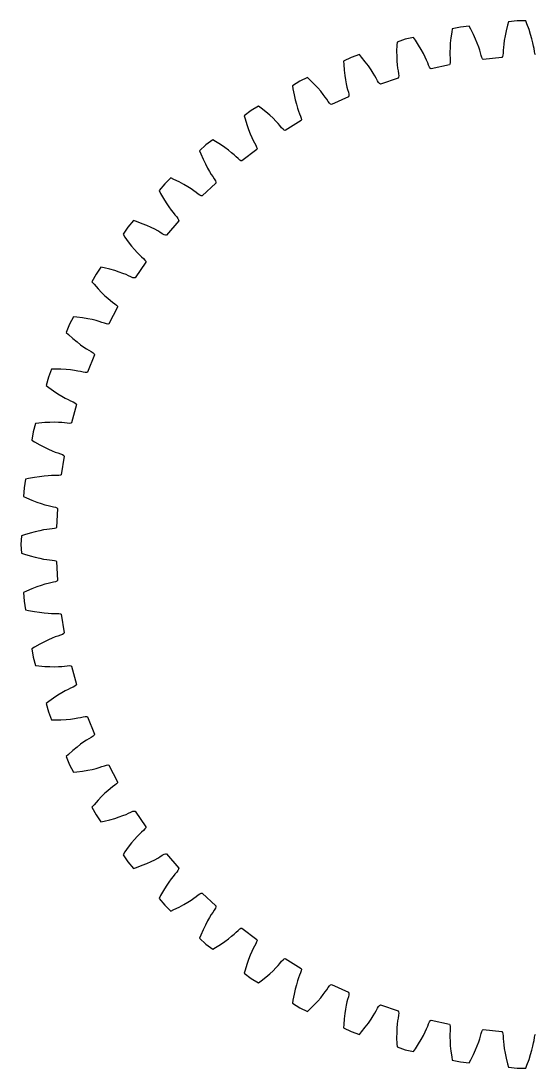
# Model space of a CAD drawing. Header units: metres. Extents: x -76 to 76, y -76 to 76.
# Drawn here: x -76.4 to -1.5, y -76.3 to 76.3 of the extents above; entities that cross this region are included whole.
import ezdxf

# ---------------------------------------------------------------- set-up
doc = ezdxf.new("R2010")
doc.units = ezdxf.units.M

msp = doc.modelspace()

# ---------------------------------------------------------------- linework, layer by layer
for p, q in [((-13.58, 75.12), (-13.66, 74.65)), ((-12.36, 75.39), (-13.58, 75.12)), ((-11.11, 75.52), (-12.36, 75.39)), ((-10.89, 75.1), (-11.11, 75.52)), ((-10.5, 74.33), (-10.89, 75.1)), ((-5.72, 74.85), (-5.88, 74.11)), ((-5.51, 75.69), (-5.72, 74.85)), ((-5.38, 76.15), (-5.51, 75.69)), ((-4.14, 76.28), (-5.38, 76.15)), ((-2.88, 76.28), (-4.14, 76.28)), ((-2.7, 75.84), (-2.88, 76.28)), ((-2.4, 75.03), (-2.7, 75.84)), ((-2.17, 74.31), (-2.4, 75.03)), ((-20.44, 73.61), (-21.62, 73.21)), ((-19.21, 73.88), (-20.44, 73.61)), ((-18.94, 73.48), (-19.21, 73.88)), ((-18.48, 72.76), (-18.94, 73.48)), ((-13.78, 73.8), (-13.86, 73.04)), ((-13.66, 74.65), (-13.78, 73.8)), ((-10.19, 73.64), (-10.5, 74.33)), ((-9.93, 73.02), (-10.19, 73.64)), ((-6, 73.45), (-6.07, 72.88)), ((-5.88, 74.11), (-6, 73.45)), ((-1.98, 73.67), (-2.17, 74.31)), ((-1.84, 73.11), (-1.98, 73.67)), ((-21.66, 72.73), (-21.68, 71.87)), ((-21.68, 71.87), (-21.67, 71.11)), ((-21.62, 73.21), (-21.66, 72.73)), ((-18.09, 72.11), (-18.48, 72.76)), ((-17.77, 71.52), (-18.09, 72.11)), ((-13.9, 72.37), (-13.92, 71.79)), ((-13.92, 71.79), (-13.91, 71.31)), ((-13.86, 73.04), (-13.9, 72.37)), ((-9.73, 72.48), (-9.93, 73.02)), ((-9.58, 72.02), (-9.73, 72.48)), ((-9.47, 71.64), (-9.58, 72.02)), ((-6.15, 72.01), (-6.16, 71.6)), ((-6.12, 72.4), (-6.15, 72.01)), ((-6.07, 72.88), (-6.12, 72.4)), ((-1.74, 72.63), (-1.84, 73.11)), ((-1.67, 72.25), (-1.74, 72.63)), ((-1.62, 71.85), (-1.67, 72.25)), ((-1.55, 71.55), (-1.62, 71.85)), ((-28.28, 70.97), (-29.41, 70.44)), ((-29.41, 70.44), (-29.39, 69.96)), ((-27.09, 71.37), (-28.28, 70.97)), ((-26.78, 71.01), (-27.09, 71.37)), ((-26.24, 70.34), (-26.78, 71.01)), ((-25.78, 69.73), (-26.24, 70.34)), ((-21.67, 71.11), (-21.65, 70.44)), ((-21.65, 70.44), (-21.6, 69.87)), ((-17.51, 71), (-17.77, 71.52)), ((-17.31, 70.56), (-17.51, 71)), ((-17.16, 70.2), (-17.31, 70.56)), ((-17.02, 69.82), (-17.16, 70.2)), ((-13.91, 71.31), (-13.9, 70.92)), ((-13.87, 70.21), (-13.91, 70)), ((-13.9, 70.92), (-13.87, 70.52)), ((-13.87, 70.52), (-13.87, 70.21)), ((-9.38, 71.25), (-9.47, 71.64)), ((-9.28, 70.96), (-9.38, 71.25)), ((-9.17, 70.77), (-9.28, 70.96)), ((-9.07, 70.68), (-9.17, 70.77)), ((-6.34, 70.98), (-9.07, 70.68)), ((-6.26, 71.09), (-6.34, 70.98)), ((-6.19, 71.3), (-6.26, 71.09)), ((-6.16, 71.6), (-6.19, 71.3)), ((-1.47, 71.35), (-1.55, 71.55)), ((-29.39, 69.96), (-29.32, 69.11)), ((-29.32, 69.11), (-29.24, 68.35)), ((-25.4, 69.18), (-25.78, 69.73)), ((-25.09, 68.69), (-25.4, 69.18)), ((-24.84, 68.28), (-25.09, 68.69)), ((-21.6, 69.87), (-21.54, 69.39)), ((-21.54, 69.39), (-21.48, 69)), ((-21.48, 69), (-21.41, 68.6)), ((-16.9, 69.54), (-17.02, 69.82)), ((-16.77, 69.37), (-16.9, 69.54)), ((-16.66, 69.29), (-16.77, 69.37)), ((-13.97, 69.88), (-16.66, 69.29)), ((-13.91, 70), (-13.97, 69.88)), ((-35.78, 67.5), (-36.86, 66.85)), ((-34.65, 68.02), (-35.78, 67.5)), ((-34.3, 67.7), (-34.65, 68.02)), ((-33.69, 67.09), (-34.3, 67.7)), ((-29.24, 68.35), (-29.13, 67.69)), ((-29.13, 67.69), (-29.03, 67.12)), ((-24.65, 67.93), (-24.84, 68.28)), ((-24.47, 67.57), (-24.65, 67.93)), ((-24.32, 67.31), (-24.47, 67.57)), ((-24.17, 67.15), (-24.32, 67.31)), ((-24.05, 67.08), (-24.17, 67.15)), ((-21.45, 67.96), (-24.05, 67.08)), ((-21.39, 68.08), (-21.45, 67.96)), ((-21.41, 68.6), (-21.38, 68.3)), ((-21.38, 68.3), (-21.39, 68.08)), ((-36.86, 66.85), (-36.78, 66.38)), ((-36.78, 66.38), (-36.62, 65.53)), ((-33.17, 66.53), (-33.69, 67.09)), ((-32.73, 66.03), (-33.17, 66.53)), ((-32.37, 65.58), (-32.73, 66.03)), ((-29.03, 67.12), (-28.92, 66.65)), ((-28.92, 66.65), (-28.82, 66.27)), ((-28.82, 66.27), (-28.7, 65.89)), ((-28.7, 65.89), (-28.64, 65.59)), ((-36.62, 65.53), (-36.45, 64.79)), ((-36.45, 64.79), (-36.28, 64.14)), ((-36.28, 64.14), (-36.11, 63.59)), ((-32.08, 65.19), (-32.37, 65.58)), ((-31.85, 64.87), (-32.08, 65.19)), ((-31.64, 64.53), (-31.85, 64.87)), ((-31.45, 64.29), (-31.64, 64.53)), ((-31.29, 64.14), (-31.45, 64.29)), ((-31.17, 64.09), (-31.29, 64.14)), ((-28.67, 65.24), (-31.17, 64.09)), ((-28.63, 65.37), (-28.67, 65.24)), ((-28.64, 65.59), (-28.63, 65.37)), ((-42.87, 63.23), (-43.87, 62.47)), ((-41.8, 63.88), (-42.87, 63.23)), ((-41.41, 63.59), (-41.8, 63.88)), ((-40.74, 63.05), (-41.41, 63.59)), ((-40.17, 62.56), (-40.74, 63.05)), ((-39.68, 62.1), (-40.17, 62.56)), ((-36.11, 63.59), (-35.96, 63.13)), ((-35.96, 63.13), (-35.82, 62.77)), ((-35.82, 62.77), (-35.66, 62.4)), ((-43.87, 62.47), (-43.74, 62.01)), ((-43.74, 62.01), (-43.49, 61.19)), ((-43.49, 61.19), (-43.25, 60.47)), ((-39.27, 61.69), (-39.68, 62.1)), ((-38.94, 61.34), (-39.27, 61.69)), ((-38.68, 61.04), (-38.94, 61.34)), ((-38.43, 60.73), (-38.68, 61.04)), ((-35.56, 61.76), (-37.91, 60.34)), ((-35.66, 62.4), (-35.56, 62.11)), ((-35.56, 62.11), (-35.53, 61.89)), ((-35.53, 61.89), (-35.56, 61.76)), ((-43.25, 60.47), (-43, 59.84)), ((-43, 59.84), (-42.78, 59.31)), ((-38.22, 60.51), (-38.43, 60.73)), ((-38.04, 60.38), (-38.22, 60.51)), ((-37.91, 60.34), (-38.04, 60.38)), ((-49.46, 58.22), (-50.37, 57.36)), ((-48.46, 58.98), (-49.46, 58.22)), ((-48.05, 58.74), (-48.46, 58.98)), ((-47.32, 58.28), (-48.05, 58.74)), ((-46.69, 57.85), (-47.32, 58.28)), ((-42.78, 59.31), (-42.57, 58.88)), ((-42.57, 58.88), (-42.39, 58.53)), ((-42.39, 58.53), (-42.19, 58.18)), ((-42.19, 58.18), (-42.07, 57.9)), ((-50.37, 57.36), (-50.19, 56.92)), ((-50.19, 56.92), (-49.86, 56.13)), ((-46.16, 57.45), (-46.69, 57.85)), ((-45.71, 57.09), (-46.16, 57.45)), ((-45.34, 56.77), (-45.71, 57.09)), ((-45.05, 56.5), (-45.34, 56.77)), ((-44.77, 56.22), (-45.05, 56.5)), ((-42.02, 57.56), (-44.21, 55.89)), ((-42.07, 57.9), (-42.01, 57.69)), ((-42.01, 57.69), (-42.02, 57.56)), ((-49.86, 56.13), (-49.53, 55.44)), ((-49.53, 55.44), (-49.22, 54.84)), ((-44.53, 56.02), (-44.77, 56.22)), ((-44.35, 55.91), (-44.53, 56.02)), ((-44.21, 55.89), (-44.35, 55.91)), ((-49.22, 54.84), (-48.94, 54.34)), ((-48.94, 54.34), (-48.69, 53.93)), ((-48.69, 53.93), (-48.47, 53.6)), ((-48.47, 53.6), (-48.24, 53.27)), ((-55.46, 52.54), (-56.27, 51.58)), ((-54.55, 53.4), (-55.46, 52.54)), ((-54.12, 53.2), (-54.55, 53.4)), ((-53.35, 52.82), (-54.12, 53.2)), ((-52.68, 52.46), (-53.35, 52.82)), ((-52.1, 52.12), (-52.68, 52.46)), ((-51.61, 51.81), (-52.1, 52.12)), ((-48, 52.67), (-50, 50.78)), ((-48.24, 53.27), (-48.08, 53.01)), ((-48.08, 53.01), (-48, 52.81)), ((-48, 52.81), (-48, 52.67)), ((-56.27, 51.58), (-56.05, 51.16)), ((-56.05, 51.16), (-55.63, 50.41)), ((-55.63, 50.41), (-55.23, 49.76)), ((-51.21, 51.53), (-51.61, 51.81)), ((-50.9, 51.3), (-51.21, 51.53)), ((-50.58, 51.05), (-50.9, 51.3)), ((-50.33, 50.88), (-50.58, 51.05)), ((-50.13, 50.79), (-50.33, 50.88)), ((-50, 50.78), (-50.13, 50.79)), ((-55.23, 49.76), (-54.86, 49.2)), ((-54.86, 49.2), (-54.53, 48.73)), ((-54.53, 48.73), (-54.23, 48.35)), ((-54.23, 48.35), (-53.98, 48.05)), ((-53.98, 48.05), (-53.71, 47.75)), ((-53.71, 47.75), (-53.53, 47.5)), ((-53.53, 47.5), (-53.43, 47.31)), ((-53.43, 47.31), (-53.41, 47.18)), ((-60.82, 46.23), (-61.52, 45.2)), ((-60.01, 47.19), (-60.82, 46.23)), ((-59.55, 47.04), (-60.01, 47.19)), ((-58.75, 46.74), (-59.55, 47.04)), ((-58.04, 46.46), (-58.75, 46.74)), ((-57.43, 46.18), (-58.04, 46.46)), ((-56.91, 45.93), (-57.43, 46.18)), ((-56.48, 45.7), (-56.91, 45.93)), ((-53.41, 47.18), (-55.2, 45.08)), ((-61.52, 45.2), (-61.25, 44.8)), ((-61.25, 44.8), (-60.76, 44.1)), ((-56.15, 45.5), (-56.48, 45.7)), ((-55.81, 45.28), (-56.15, 45.5)), ((-55.54, 45.14), (-55.81, 45.28)), ((-55.33, 45.07), (-55.54, 45.14)), ((-55.2, 45.08), (-55.33, 45.07)), ((-60.76, 44.1), (-60.29, 43.49)), ((-60.29, 43.49), (-59.86, 42.98)), ((-59.86, 42.98), (-59.48, 42.55)), ((-59.48, 42.55), (-59.14, 42.2)), ((-59.14, 42.2), (-58.86, 41.93)), ((-58.86, 41.93), (-58.56, 41.66)), ((-58.56, 41.66), (-58.35, 41.44)), ((-58.35, 41.44), (-58.23, 41.26)), ((-58.23, 41.26), (-58.2, 41.12)), ((-64.76, 40.42), (-65.46, 39.39)), ((-64.29, 40.32), (-64.76, 40.42)), ((-63.45, 40.12), (-64.29, 40.32)), ((-62.72, 39.91), (-63.45, 40.12)), ((-62.08, 39.7), (-62.72, 39.91)), ((-61.54, 39.5), (-62.08, 39.7)), ((-58.2, 41.12), (-59.75, 38.85)), ((-65.46, 39.39), (-66.05, 38.28)), ((-66.05, 38.28), (-65.74, 37.91)), ((-61.09, 39.32), (-61.54, 39.5)), ((-60.74, 39.16), (-61.09, 39.32)), ((-60.37, 38.98), (-60.74, 39.16)), ((-60.09, 38.87), (-60.37, 38.98)), ((-59.88, 38.83), (-60.09, 38.87)), ((-59.75, 38.85), (-59.88, 38.83)), ((-65.74, 37.91), (-65.17, 37.27)), ((-65.17, 37.27), (-64.64, 36.72)), ((-64.64, 36.72), (-64.16, 36.25)), ((-64.16, 36.25), (-63.73, 35.87)), ((-63.73, 35.87), (-63.36, 35.56)), ((-63.36, 35.56), (-63.05, 35.32)), ((-63.05, 35.32), (-62.72, 35.08)), ((-62.31, 34.59), (-63.6, 32.16)), ((-62.72, 35.08), (-62.49, 34.88)), ((-62.49, 34.88), (-62.35, 34.72)), ((-62.35, 34.72), (-62.31, 34.59)), ((-69.33, 32.08), (-69.8, 30.91)), ((-68.75, 33.18), (-69.33, 32.08)), ((-68.27, 33.14), (-68.75, 33.18)), ((-67.42, 33.02), (-68.27, 33.14)), ((-66.67, 32.89), (-67.42, 33.02)), ((-66.01, 32.76), (-66.67, 32.89)), ((-65.45, 32.62), (-66.01, 32.76)), ((-64.99, 32.48), (-65.45, 32.62)), ((-64.62, 32.36), (-64.99, 32.48)), ((-64.24, 32.23), (-64.62, 32.36)), ((-63.94, 32.14), (-64.24, 32.23)), ((-63.73, 32.12), (-63.94, 32.14)), ((-63.6, 32.16), (-63.73, 32.12)), ((-69.8, 30.91), (-69.45, 30.58)), ((-69.45, 30.58), (-68.82, 30.01)), ((-68.82, 30.01), (-68.23, 29.52)), ((-68.23, 29.52), (-67.7, 29.11)), ((-67.7, 29.11), (-67.23, 28.77)), ((-67.23, 28.77), (-66.83, 28.5)), ((-66.83, 28.5), (-66.5, 28.3)), ((-65.68, 27.65), (-66.7, 25.09)), ((-66.5, 28.3), (-66.15, 28.1)), ((-66.15, 28.1), (-65.89, 27.92)), ((-65.89, 27.92), (-65.74, 27.77)), ((-65.74, 27.77), (-65.68, 27.65)), ((-71.93, 25.56), (-72.4, 24.39)), ((-71.45, 25.56), (-71.93, 25.56)), ((-70.6, 25.54), (-71.45, 25.56)), ((-69.83, 25.49), (-70.6, 25.54)), ((-69.17, 25.43), (-69.83, 25.49)), ((-68.59, 25.35), (-69.17, 25.43)), ((-68.12, 25.27), (-68.59, 25.35)), ((-67.74, 25.19), (-68.12, 25.27)), ((-67.34, 25.09), (-67.74, 25.19)), ((-67.04, 25.04), (-67.34, 25.09)), ((-66.83, 25.05), (-67.04, 25.04)), ((-66.7, 25.09), (-66.83, 25.05)), ((-72.4, 24.39), (-72.73, 23.19)), ((-72.73, 23.19), (-72.35, 22.89)), ((-72.35, 22.89), (-71.66, 22.39)), ((-71.66, 22.39), (-71.02, 21.97)), ((-71.02, 21.97), (-70.45, 21.62)), ((-70.45, 21.62), (-69.95, 21.33)), ((-69.95, 21.33), (-69.52, 21.11)), ((-69.52, 21.11), (-69.17, 20.94)), ((-69.17, 20.94), (-68.8, 20.78)), ((-68.29, 20.39), (-69.02, 17.74)), ((-68.8, 20.78), (-68.53, 20.64)), ((-68.53, 20.64), (-68.36, 20.5)), ((-68.36, 20.5), (-68.29, 20.39)), ((-74.27, 17.63), (-74.61, 16.42)), ((-73.8, 17.69), (-74.27, 17.63)), ((-72.94, 17.76), (-73.8, 17.69)), ((-72.18, 17.79), (-72.94, 17.76)), ((-71.51, 17.8), (-72.18, 17.79)), ((-70.93, 17.78), (-71.51, 17.8)), ((-70.45, 17.76), (-70.93, 17.78)), ((-70.06, 17.72), (-70.45, 17.76)), ((-69.66, 17.66), (-70.06, 17.72)), ((-69.36, 17.65), (-69.66, 17.66)), ((-69.14, 17.67), (-69.36, 17.65)), ((-69.02, 17.74), (-69.14, 17.67)), ((-74.61, 16.42), (-74.81, 15.19)), ((-74.81, 15.19), (-74.4, 14.94)), ((-74.4, 14.94), (-73.66, 14.51)), ((-73.66, 14.51), (-72.98, 14.16)), ((-72.98, 14.16), (-72.37, 13.87)), ((-72.37, 13.87), (-71.85, 13.64)), ((-71.85, 13.64), (-71.39, 13.47)), ((-71.39, 13.47), (-71.03, 13.34)), ((-71.03, 13.34), (-70.64, 13.22)), ((-70.64, 13.22), (-70.36, 13.11)), ((-70.09, 12.88), (-70.54, 10.17)), ((-70.36, 13.11), (-70.17, 12.99)), ((-70.17, 12.99), (-70.09, 12.88)), ((-75.74, 9.5), (-75.95, 8.26)), ((-75.28, 9.6), (-75.74, 9.5)), ((-74.44, 9.77), (-75.28, 9.6)), ((-73.68, 9.88), (-74.44, 9.77)), ((-73.02, 9.96), (-73.68, 9.88)), ((-72.44, 10.01), (-73.02, 9.96)), ((-71.96, 10.03), (-72.44, 10.01)), ((-71.57, 10.04), (-71.96, 10.03)), ((-71.16, 10.03), (-71.57, 10.04)), ((-70.86, 10.05), (-71.16, 10.03)), ((-70.65, 10.1), (-70.86, 10.05)), ((-70.54, 10.17), (-70.65, 10.1)), ((-75.95, 8.26), (-76.01, 7.01)), ((-76.01, 7.01), (-75.58, 6.8)), ((-75.58, 6.8), (-74.79, 6.46)), ((-74.79, 6.46), (-74.08, 6.19)), ((-74.08, 6.19), (-73.45, 5.97)), ((-73.45, 5.97), (-72.9, 5.8)), ((-72.9, 5.8), (-72.43, 5.67)), ((-72.43, 5.67), (-72.05, 5.58)), ((-72.05, 5.58), (-71.65, 5.5)), ((-71.65, 5.5), (-71.36, 5.42)), ((-71.36, 5.42), (-71.17, 5.33)), ((-71.07, 5.23), (-71.22, 2.48)), ((-71.17, 5.33), (-71.07, 5.23)), ((-75.05, 1.66), (-75.87, 1.41)), ((-74.32, 1.86), (-75.05, 1.66)), ((-73.66, 2.01), (-74.32, 1.86)), ((-73.1, 2.12), (-73.66, 2.01)), ((-72.62, 2.2), (-73.1, 2.12)), ((-72.23, 2.24), (-72.62, 2.2)), ((-71.83, 2.27), (-72.23, 2.24)), ((-71.53, 2.33), (-71.83, 2.27)), ((-71.33, 2.4), (-71.53, 2.33)), ((-71.22, 2.48), (-71.33, 2.4)), ((-76.33, 1.25), (-76.39, 0)), ((-76.39, 0), (-76.33, -1.25)), ((-75.87, 1.41), (-76.33, 1.25)), ((-76.33, -1.25), (-75.87, -1.41)), ((-75.87, -1.41), (-75.05, -1.66)), ((-75.05, -1.66), (-74.32, -1.86)), ((-74.32, -1.86), (-73.66, -2.01)), ((-73.66, -2.01), (-73.1, -2.12)), ((-73.1, -2.12), (-72.62, -2.2)), ((-72.62, -2.2), (-72.23, -2.24)), ((-72.23, -2.24), (-71.83, -2.27)), ((-71.83, -2.27), (-71.53, -2.33)), ((-71.53, -2.33), (-71.33, -2.4)), ((-71.33, -2.4), (-71.22, -2.48)), ((-71.22, -2.48), (-71.07, -5.23)), ((-73.45, -5.97), (-74.08, -6.19)), ((-72.9, -5.8), (-73.45, -5.97)), ((-72.43, -5.67), (-72.9, -5.8)), ((-72.05, -5.58), (-72.43, -5.67)), ((-71.65, -5.5), (-72.05, -5.58)), ((-71.36, -5.42), (-71.65, -5.5)), ((-71.17, -5.33), (-71.36, -5.42)), ((-71.07, -5.23), (-71.17, -5.33)), ((-75.58, -6.8), (-76.01, -7.01)), ((-76.01, -7.01), (-75.95, -8.26)), ((-74.79, -6.46), (-75.58, -6.8)), ((-74.08, -6.19), (-74.79, -6.46)), ((-75.95, -8.26), (-75.74, -9.5)), ((-75.74, -9.5), (-75.28, -9.6)), ((-75.28, -9.6), (-74.44, -9.77)), ((-74.44, -9.77), (-73.68, -9.88)), ((-73.68, -9.88), (-73.02, -9.96)), ((-73.02, -9.96), (-72.44, -10.01)), ((-72.44, -10.01), (-71.96, -10.03)), ((-71.96, -10.03), (-71.57, -10.04)), ((-71.57, -10.04), (-71.16, -10.03)), ((-71.16, -10.03), (-70.86, -10.05)), ((-70.86, -10.05), (-70.65, -10.1)), ((-70.65, -10.1), (-70.54, -10.17)), ((-70.54, -10.17), (-70.09, -12.88)), ((-71.85, -13.64), (-72.37, -13.87)), ((-71.39, -13.47), (-71.85, -13.64)), ((-71.03, -13.34), (-71.39, -13.47)), ((-70.64, -13.22), (-71.03, -13.34)), ((-70.36, -13.11), (-70.64, -13.22)), ((-70.17, -12.99), (-70.36, -13.11)), ((-70.09, -12.88), (-70.17, -12.99)), ((-74.4, -14.94), (-74.81, -15.19)), ((-74.81, -15.19), (-74.61, -16.42)), ((-73.66, -14.51), (-74.4, -14.94)), ((-72.98, -14.16), (-73.66, -14.51)), ((-72.37, -13.87), (-72.98, -14.16)), ((-74.61, -16.42), (-74.27, -17.63)), ((-74.27, -17.63), (-73.8, -17.69)), ((-73.8, -17.69), (-72.94, -17.76)), ((-72.94, -17.76), (-72.18, -17.79)), ((-72.18, -17.79), (-71.51, -17.8)), ((-71.51, -17.8), (-70.93, -17.78)), ((-70.93, -17.78), (-70.45, -17.76)), ((-70.45, -17.76), (-70.06, -17.72)), ((-70.06, -17.72), (-69.66, -17.66)), ((-69.66, -17.66), (-69.36, -17.65)), ((-69.36, -17.65), (-69.14, -17.67)), ((-69.14, -17.67), (-69.02, -17.74)), ((-69.02, -17.74), (-68.29, -20.39)), ((-69.95, -21.33), (-70.45, -21.62)), ((-69.52, -21.11), (-69.95, -21.33)), ((-69.17, -20.94), (-69.52, -21.11)), ((-68.8, -20.78), (-69.17, -20.94)), ((-68.53, -20.64), (-68.8, -20.78)), ((-68.36, -20.5), (-68.53, -20.64)), ((-68.29, -20.39), (-68.36, -20.5)), ((-71.66, -22.39), (-72.35, -22.89)), ((-71.02, -21.97), (-71.66, -22.39)), ((-70.45, -21.62), (-71.02, -21.97)), ((-72.35, -22.89), (-72.73, -23.19)), ((-72.73, -23.19), (-72.4, -24.39)), ((-72.4, -24.39), (-71.93, -25.56)), ((-71.93, -25.56), (-71.45, -25.56)), ((-71.45, -25.56), (-70.6, -25.54)), ((-70.6, -25.54), (-69.83, -25.49)), ((-69.83, -25.49), (-69.17, -25.43)), ((-69.17, -25.43), (-68.59, -25.35)), ((-68.59, -25.35), (-68.12, -25.27)), ((-68.12, -25.27), (-67.74, -25.19)), ((-67.74, -25.19), (-67.34, -25.09)), ((-67.34, -25.09), (-67.04, -25.04)), ((-67.04, -25.04), (-66.83, -25.05)), ((-66.83, -25.05), (-66.7, -25.09)), ((-66.7, -25.09), (-65.68, -27.65)), ((-67.23, -28.77), (-67.7, -29.11)), ((-66.83, -28.5), (-67.23, -28.77)), ((-66.5, -28.3), (-66.83, -28.5)), ((-66.15, -28.1), (-66.5, -28.3)), ((-65.89, -27.92), (-66.15, -28.1)), ((-65.74, -27.77), (-65.89, -27.92)), ((-65.68, -27.65), (-65.74, -27.77)), ((-68.82, -30.01), (-69.45, -30.58)), ((-68.23, -29.52), (-68.82, -30.01)), ((-67.7, -29.11), (-68.23, -29.52)), ((-69.45, -30.58), (-69.8, -30.91)), ((-69.8, -30.91), (-69.33, -32.08)), ((-69.33, -32.08), (-68.75, -33.18)), ((-68.75, -33.18), (-68.27, -33.14)), ((-68.27, -33.14), (-67.42, -33.02)), ((-67.42, -33.02), (-66.67, -32.89)), ((-66.67, -32.89), (-66.01, -32.76)), ((-66.01, -32.76), (-65.45, -32.62)), ((-65.45, -32.62), (-64.99, -32.48)), ((-64.99, -32.48), (-64.62, -32.36)), ((-64.62, -32.36), (-64.24, -32.23)), ((-64.24, -32.23), (-63.94, -32.14)), ((-63.94, -32.14), (-63.73, -32.12)), ((-63.73, -32.12), (-63.6, -32.16)), ((-63.6, -32.16), (-62.31, -34.59)), ((-62.72, -35.08), (-63.05, -35.32)), ((-62.49, -34.88), (-62.72, -35.08)), ((-62.35, -34.72), (-62.49, -34.88)), ((-62.31, -34.59), (-62.35, -34.72)), ((-64.16, -36.25), (-64.64, -36.72)), ((-63.73, -35.87), (-64.16, -36.25)), ((-63.36, -35.56), (-63.73, -35.87)), ((-63.05, -35.32), (-63.36, -35.56)), ((-65.74, -37.91), (-66.05, -38.28)), ((-65.17, -37.27), (-65.74, -37.91)), ((-64.64, -36.72), (-65.17, -37.27)), ((-66.05, -38.28), (-65.46, -39.39)), ((-65.46, -39.39), (-64.76, -40.42)), ((-62.08, -39.7), (-61.54, -39.5)), ((-61.54, -39.5), (-61.09, -39.32)), ((-61.09, -39.32), (-60.74, -39.16)), ((-60.74, -39.16), (-60.37, -38.98)), ((-60.37, -38.98), (-60.09, -38.87)), ((-60.09, -38.87), (-59.88, -38.83)), ((-59.88, -38.83), (-59.75, -38.85)), ((-59.75, -38.85), (-58.2, -41.12)), ((-64.76, -40.42), (-64.29, -40.32)), ((-64.29, -40.32), (-63.45, -40.12)), ((-63.45, -40.12), (-62.72, -39.91)), ((-62.72, -39.91), (-62.08, -39.7)), ((-58.2, -41.12), (-58.23, -41.26)), ((-59.48, -42.55), (-59.86, -42.98)), ((-59.14, -42.2), (-59.48, -42.55)), ((-58.86, -41.93), (-59.14, -42.2)), ((-58.56, -41.66), (-58.86, -41.93)), ((-58.35, -41.44), (-58.56, -41.66)), ((-58.23, -41.26), (-58.35, -41.44)), ((-60.76, -44.1), (-61.25, -44.8)), ((-60.29, -43.49), (-60.76, -44.1)), ((-59.86, -42.98), (-60.29, -43.49)), ((-61.25, -44.8), (-61.52, -45.2)), ((-61.52, -45.2), (-60.82, -46.23)), ((-56.91, -45.93), (-56.48, -45.7)), ((-56.48, -45.7), (-56.15, -45.5)), ((-56.15, -45.5), (-55.81, -45.28)), ((-55.81, -45.28), (-55.54, -45.14)), ((-55.54, -45.14), (-55.33, -45.07)), ((-55.33, -45.07), (-55.2, -45.08)), ((-55.2, -45.08), (-53.41, -47.18)), ((-60.82, -46.23), (-60.01, -47.19)), ((-60.01, -47.19), (-59.55, -47.04)), ((-59.55, -47.04), (-58.75, -46.74)), ((-58.75, -46.74), (-58.04, -46.46)), ((-58.04, -46.46), (-57.43, -46.18)), ((-57.43, -46.18), (-56.91, -45.93)), ((-53.41, -47.18), (-53.43, -47.31)), ((-54.53, -48.73), (-54.86, -49.2)), ((-54.23, -48.35), (-54.53, -48.73)), ((-53.98, -48.05), (-54.23, -48.35)), ((-53.71, -47.75), (-53.98, -48.05)), ((-53.53, -47.5), (-53.71, -47.75)), ((-53.43, -47.31), (-53.53, -47.5)), ((-55.23, -49.76), (-55.63, -50.41)), ((-54.86, -49.2), (-55.23, -49.76)), ((-56.05, -51.16), (-56.27, -51.58)), ((-56.27, -51.58), (-55.46, -52.54)), ((-55.63, -50.41), (-56.05, -51.16)), ((-52.1, -52.12), (-51.61, -51.81)), ((-51.61, -51.81), (-51.21, -51.53)), ((-51.21, -51.53), (-50.9, -51.3)), ((-50.9, -51.3), (-50.58, -51.05)), ((-50.58, -51.05), (-50.33, -50.88)), ((-50.33, -50.88), (-50.13, -50.79)), ((-50.13, -50.79), (-50, -50.78)), ((-50, -50.78), (-48, -52.67)), ((-55.46, -52.54), (-54.55, -53.4)), ((-54.55, -53.4), (-54.12, -53.2)), ((-54.12, -53.2), (-53.35, -52.82)), ((-53.35, -52.82), (-52.68, -52.46)), ((-52.68, -52.46), (-52.1, -52.12)), ((-48.24, -53.27), (-48.47, -53.6)), ((-48.08, -53.01), (-48.24, -53.27)), ((-48, -52.81), (-48.08, -53.01)), ((-48, -52.67), (-48, -52.81)), ((-49.22, -54.84), (-49.53, -55.44)), ((-48.94, -54.34), (-49.22, -54.84)), ((-48.69, -53.93), (-48.94, -54.34)), ((-48.47, -53.6), (-48.69, -53.93)), ((-49.86, -56.13), (-50.19, -56.92)), ((-49.53, -55.44), (-49.86, -56.13)), ((-45.05, -56.5), (-44.77, -56.22)), ((-44.77, -56.22), (-44.53, -56.02)), ((-44.53, -56.02), (-44.35, -55.91)), ((-44.35, -55.91), (-44.21, -55.89)), ((-44.21, -55.89), (-42.02, -57.56)), ((-50.19, -56.92), (-50.37, -57.36)), ((-50.37, -57.36), (-49.46, -58.22)), ((-47.32, -58.28), (-46.69, -57.85)), ((-46.69, -57.85), (-46.16, -57.45)), ((-46.16, -57.45), (-45.71, -57.09)), ((-45.71, -57.09), (-45.34, -56.77)), ((-45.34, -56.77), (-45.05, -56.5)), ((-42.07, -57.9), (-42.19, -58.18)), ((-42.01, -57.69), (-42.07, -57.9)), ((-42.02, -57.56), (-42.01, -57.69)), ((-49.46, -58.22), (-48.46, -58.98)), ((-48.46, -58.98), (-48.05, -58.74)), ((-48.05, -58.74), (-47.32, -58.28)), ((-42.78, -59.31), (-43, -59.84)), ((-42.57, -58.88), (-42.78, -59.31)), ((-42.39, -58.53), (-42.57, -58.88)), ((-42.19, -58.18), (-42.39, -58.53)), ((-43.25, -60.47), (-43.49, -61.19)), ((-43, -59.84), (-43.25, -60.47)), ((-38.68, -61.04), (-38.43, -60.73)), ((-38.43, -60.73), (-38.22, -60.51)), ((-38.22, -60.51), (-38.04, -60.38)), ((-38.04, -60.38), (-37.91, -60.34)), ((-37.91, -60.34), (-35.56, -61.76)), ((-43.74, -62.01), (-43.87, -62.47)), ((-43.87, -62.47), (-42.87, -63.23)), ((-43.49, -61.19), (-43.74, -62.01)), ((-40.17, -62.56), (-39.68, -62.1)), ((-39.68, -62.1), (-39.27, -61.69)), ((-39.27, -61.69), (-38.94, -61.34)), ((-38.94, -61.34), (-38.68, -61.04)), ((-35.66, -62.4), (-35.82, -62.77)), ((-35.56, -62.11), (-35.66, -62.4)), ((-35.56, -61.76), (-35.53, -61.89)), ((-35.53, -61.89), (-35.56, -62.11)), ((-42.87, -63.23), (-41.8, -63.88)), ((-41.8, -63.88), (-41.41, -63.59)), ((-41.41, -63.59), (-40.74, -63.05)), ((-40.74, -63.05), (-40.17, -62.56)), ((-36.11, -63.59), (-36.28, -64.14)), ((-35.96, -63.13), (-36.11, -63.59)), ((-35.82, -62.77), (-35.96, -63.13)), ((-36.62, -65.53), (-36.78, -66.38)), ((-36.45, -64.79), (-36.62, -65.53)), ((-36.28, -64.14), (-36.45, -64.79)), ((-32.73, -66.03), (-32.37, -65.58)), ((-32.37, -65.58), (-32.08, -65.19)), ((-32.08, -65.19), (-31.85, -64.87)), ((-31.85, -64.87), (-31.64, -64.53)), ((-31.64, -64.53), (-31.45, -64.29)), ((-31.45, -64.29), (-31.29, -64.14)), ((-31.29, -64.14), (-31.17, -64.09)), ((-31.17, -64.09), (-28.67, -65.24)), ((-28.64, -65.59), (-28.7, -65.89)), ((-28.67, -65.24), (-28.63, -65.37)), ((-28.63, -65.37), (-28.64, -65.59)), ((-36.78, -66.38), (-36.86, -66.85)), ((-36.86, -66.85), (-35.78, -67.5)), ((-34.3, -67.7), (-33.69, -67.09)), ((-33.69, -67.09), (-33.17, -66.53)), ((-33.17, -66.53), (-32.73, -66.03)), ((-29.03, -67.12), (-29.13, -67.69)), ((-28.92, -66.65), (-29.03, -67.12)), ((-28.82, -66.27), (-28.92, -66.65)), ((-28.7, -65.89), (-28.82, -66.27)), ((-24.17, -67.15), (-24.05, -67.08)), ((-24.05, -67.08), (-21.45, -67.96)), ((-35.78, -67.5), (-34.65, -68.02)), ((-34.65, -68.02), (-34.3, -67.7)), ((-29.24, -68.35), (-29.32, -69.11)), ((-29.13, -67.69), (-29.24, -68.35)), ((-25.09, -68.69), (-24.84, -68.28)), ((-24.84, -68.28), (-24.65, -67.93)), ((-24.65, -67.93), (-24.47, -67.57)), ((-24.47, -67.57), (-24.32, -67.31)), ((-24.32, -67.31), (-24.17, -67.15)), ((-21.41, -68.6), (-21.48, -69)), ((-21.45, -67.96), (-21.39, -68.08)), ((-21.38, -68.3), (-21.41, -68.6)), ((-21.39, -68.08), (-21.38, -68.3)), ((-29.39, -69.96), (-29.41, -70.44)), ((-29.32, -69.11), (-29.39, -69.96)), ((-26.24, -70.34), (-25.78, -69.73)), ((-25.78, -69.73), (-25.4, -69.18)), ((-25.4, -69.18), (-25.09, -68.69)), ((-21.6, -69.87), (-21.65, -70.44)), ((-21.54, -69.39), (-21.6, -69.87)), ((-21.48, -69), (-21.54, -69.39)), ((-17.16, -70.2), (-17.02, -69.82)), ((-17.02, -69.82), (-16.9, -69.54)), ((-16.9, -69.54), (-16.77, -69.37)), ((-16.77, -69.37), (-16.66, -69.29)), ((-16.66, -69.29), (-13.97, -69.88)), ((-13.97, -69.88), (-13.91, -70)), ((-13.91, -70), (-13.87, -70.21)), ((-29.41, -70.44), (-28.28, -70.97)), ((-28.28, -70.97), (-27.09, -71.37)), ((-27.09, -71.37), (-26.78, -71.01)), ((-26.78, -71.01), (-26.24, -70.34)), ((-21.67, -71.11), (-21.68, -71.87)), ((-21.65, -70.44), (-21.67, -71.11)), ((-18.09, -72.11), (-17.77, -71.52)), ((-17.77, -71.52), (-17.51, -71)), ((-17.51, -71), (-17.31, -70.56)), ((-17.31, -70.56), (-17.16, -70.2)), ((-13.91, -71.31), (-13.92, -71.79)), ((-13.9, -70.92), (-13.91, -71.31)), ((-13.87, -70.52), (-13.9, -70.92)), ((-13.87, -70.21), (-13.87, -70.52)), ((-9.58, -72.02), (-9.47, -71.64)), ((-9.47, -71.64), (-9.38, -71.25)), ((-9.38, -71.25), (-9.28, -70.96)), ((-9.28, -70.96), (-9.17, -70.77)), ((-9.17, -70.77), (-9.07, -70.68)), ((-9.07, -70.68), (-6.34, -70.98)), ((-6.34, -70.98), (-6.26, -71.09)), ((-6.26, -71.09), (-6.19, -71.3)), ((-6.19, -71.3), (-6.16, -71.6)), ((-6.16, -71.6), (-6.15, -72.01)), ((-1.62, -71.85), (-1.55, -71.55)), ((-1.55, -71.55), (-1.47, -71.35)), ((-21.68, -71.87), (-21.66, -72.73)), ((-21.66, -72.73), (-21.62, -73.21)), ((-21.62, -73.21), (-20.44, -73.61)), ((-18.94, -73.48), (-18.48, -72.76)), ((-18.48, -72.76), (-18.09, -72.11)), ((-13.92, -71.79), (-13.9, -72.37)), ((-13.9, -72.37), (-13.86, -73.04)), ((-13.86, -73.04), (-13.78, -73.8)), ((-10.19, -73.64), (-9.93, -73.02)), ((-9.93, -73.02), (-9.73, -72.48)), ((-9.73, -72.48), (-9.58, -72.02)), ((-6.15, -72.01), (-6.12, -72.4)), ((-6.12, -72.4), (-6.07, -72.88)), ((-6.07, -72.88), (-6, -73.45)), ((-1.98, -73.67), (-1.84, -73.11)), ((-1.84, -73.11), (-1.74, -72.63)), ((-1.74, -72.63), (-1.67, -72.25)), ((-1.67, -72.25), (-1.62, -71.85)), ((-20.44, -73.61), (-19.21, -73.88)), ((-19.21, -73.88), (-18.94, -73.48)), ((-13.78, -73.8), (-13.66, -74.65)), ((-13.66, -74.65), (-13.58, -75.12)), ((-10.89, -75.1), (-10.5, -74.33)), ((-10.5, -74.33), (-10.19, -73.64)), ((-6, -73.45), (-5.88, -74.11)), ((-5.88, -74.11), (-5.72, -74.85)), ((-2.4, -75.03), (-2.17, -74.31)), ((-2.17, -74.31), (-1.98, -73.67)), ((-13.58, -75.12), (-12.36, -75.39)), ((-12.36, -75.39), (-11.11, -75.52)), ((-11.11, -75.52), (-10.89, -75.1)), ((-5.72, -74.85), (-5.51, -75.69)), ((-5.51, -75.69), (-5.38, -76.15)), ((-5.38, -76.15), (-4.14, -76.28)), ((-4.14, -76.28), (-2.88, -76.28)), ((-2.88, -76.28), (-2.7, -75.84)), ((-2.7, -75.84), (-2.4, -75.03))]:
    msp.add_line(p, q)

doc.saveas('drawing.dxf')
